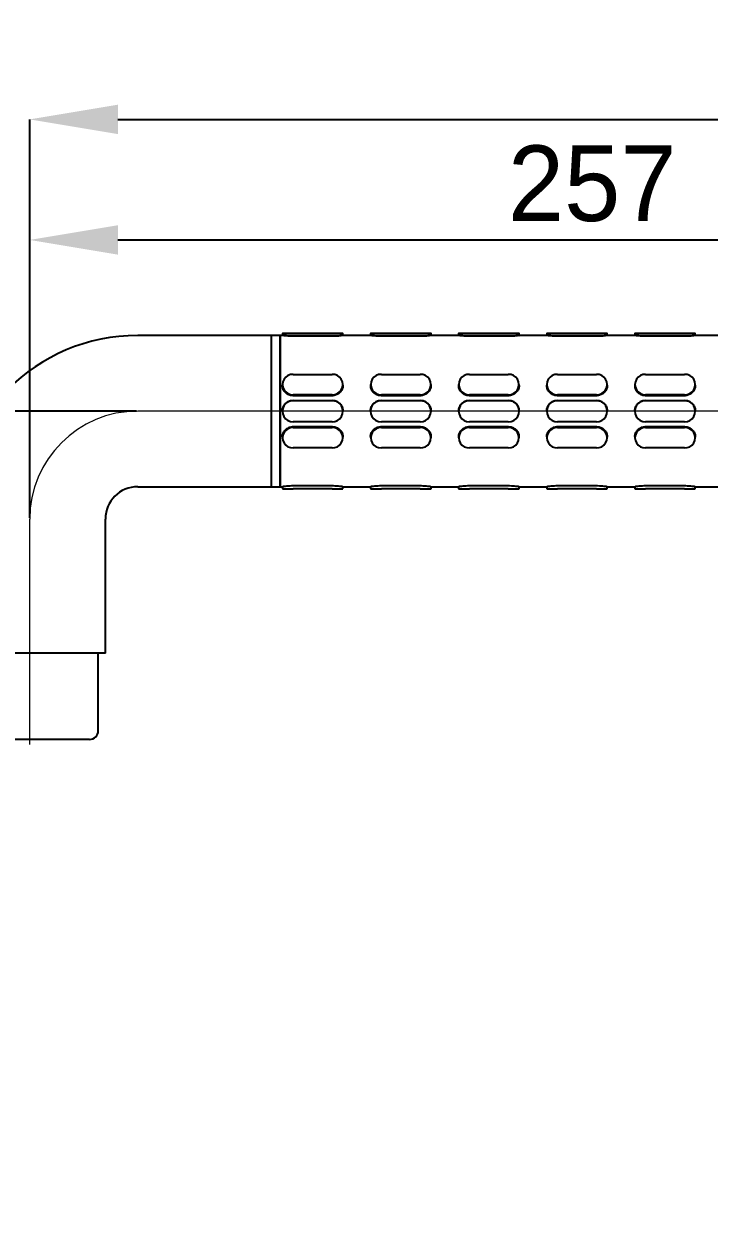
# Model space of a CAD drawing. Extents: x 72 to 1049, y 29 to 427.
# Drawn here: x 104.2 to 135.9, y 169.1 to 224.1 of the extents above; entities that cross this region are included whole.
import ezdxf

# ---------------------------------------------------------------- set-up
doc = ezdxf.new("R2010")
doc.units = 0
doc.header["$LTSCALE"] = 23.1
doc.header["$MEASUREMENT"] = 0
doc.linetypes.add('CENTERX2', pattern=[20.32, 12.7, -2.54, 2.54, -2.54])
doc.layers.get('0').update_dxf_attribs({"linetype": 'CONTINUOUS'})
doc.layers.get('Defpoints').update_dxf_attribs({"linetype": 'CONTINUOUS'})
doc.layers.add('10', color=7, linetype='CONTINUOUS')
doc.layers.add('中心线层', color=1, linetype='CENTERX2', lineweight=25)
doc.styles.add('SLDTEXTSTYLE0', font='')
doc.styles.get('SLDTEXTSTYLE0').set_extended_font_data('汉仪长仿宋体')
doc.dimstyles.new('SLDDIMSTYLE0', dxfattribs={"dimtxt": 3.5, "dimasz": 4.08, "dimexe": 0, "dimexo": 0.0625, "dimgap": 0.875, "dimtad": 2, "dimdec": 0, "dimlfac": 5, "dimrnd": 1e-09, "dimzin": 12, "dimdsep": 46, "dimtxsty": 'SLDTEXTSTYLE0', "dimsah": 1, "dimcen": 0.09, "dimadec": 0, "dimazin": 3, "dimtfac": 1, "dimtdec": 0, "dimtofl": 0, "dimtmove": 0, "dimatfit": 3, "dimfxl": 0, "dimfrac": 2, "dimtolj": 1, "dimtzin": 12, "dimarcsym": 0})
doc.dimstyles.get("Standard").update_dxf_attribs({"dimtxt": 2.5, "dimasz": 0.18, "dimexe": 0.18, "dimexo": 0.0625, "dimgap": 0.09, "dimtad": 0, "dimtih": 1, "dimtoh": 1, "dimdec": 4, "dimzin": 0, "dimdsep": 46, "dimtxsty": 'Standard', "dimcen": 0.09, "dimadec": 0, "dimazin": 0, "dimtp": 0.001, "dimtm": 0.001, "dimtfac": 0.6, "dimtdec": 4, "dimtofl": 0, "dimtmove": 0, "dimatfit": 0, "dimfxl": 0, "dimtolj": 1, "dimtzin": 0, "dimarcsym": 0})

# ---------------------------------------------------------------- blocks, each defined once
blk = doc.blocks.new('*D23')
at = {"layer": '10', "color": 0, "lineweight": -2}
for p, q in [((104.483, 201.244), (104.483, 219.688)), ((108.563, 219.688), (210.803, 219.688)), ((214.883, 213.944), (214.883, 219.688))]:
    blk.add_line(p, q, dxfattribs=at)
at = {"layer": '10', "color": 0}
for points in [[(108.563, 220.368), (108.563, 219.008), (104.483, 219.688)], [(210.803, 219.008), (210.803, 220.368), (214.883, 219.688)]]:
    blk.add_solid(points, dxfattribs=at)
at = {"layer": 'Defpoints', "color": 0}
for p in [(214.883, 219.688), (214.883, 213.882), (104.483, 201.182)]:
    blk.add_point(p, dxfattribs=at)
at = {"layer": '10', "color": 0, "insert": (157.265, 224.063), "char_height": 3.5, "attachment_point": 2, "style": 'SLDTEXTSTYLE0'}
blk.add_mtext('\\A1;550', dxfattribs=at)
blk = doc.blocks.new('*D24')
at = {"layer": '10', "color": 0, "lineweight": -2}
for p, q in [((109.421, 206.182), (90.542, 206.182)), ((90.542, 202.102), (90.542, 70.262)), ((148.121, 66.182), (90.542, 66.182))]:
    blk.add_line(p, q, dxfattribs=at)
at = {"layer": '10', "color": 0}
for points in [[(91.222, 202.102), (89.862, 202.102), (90.542, 206.182)], [(89.862, 70.262), (91.222, 70.262), (90.542, 66.182)]]:
    blk.add_solid(points, dxfattribs=at)
at = {"layer": 'Defpoints', "color": 0}
for p in [(109.483, 206.182), (90.542, 66.182), (148.183, 66.182)]:
    blk.add_point(p, dxfattribs=at)
at = {"layer": '10', "color": 0, "insert": (86.167, 139.813), "char_height": 3.5, "attachment_point": 2, "rotation": 90, "style": 'SLDTEXTSTYLE0'}
blk.add_mtext('\\A1;700', dxfattribs=at)
blk = doc.blocks.new('*D25')
at = {"layer": '10', "color": 0, "lineweight": -2}
for p, q in [((104.483, 201.244), (104.483, 214.107)), ((108.563, 214.107), (151.803, 214.107)), ((155.883, 206.53), (155.883, 214.107))]:
    blk.add_line(p, q, dxfattribs=at)
at = {"layer": '10', "color": 0}
for points in [[(108.563, 214.787), (108.563, 213.427), (104.483, 214.107)], [(151.803, 213.427), (151.803, 214.787), (155.883, 214.107)]]:
    blk.add_solid(points, dxfattribs=at)
at = {"layer": 'Defpoints', "color": 0}
for p in [(155.883, 214.107), (155.883, 206.468), (104.483, 201.182)]:
    blk.add_point(p, dxfattribs=at)
at = {"layer": '10', "color": 0, "insert": (130.528, 218.482), "char_height": 3.5, "attachment_point": 2, "style": 'SLDTEXTSTYLE0'}
blk.add_mtext('\\A1;257', dxfattribs=at)
blk = doc.blocks.new('*D31')
at = {"color": 0, "lineweight": -2}
for p, q in [((108.421, 206.182), (76.024, 206.182)), ((77.024, 202.182), (77.024, 194.982)), ((103.54, 190.982), (76.024, 190.982))]:
    blk.add_line(p, q, dxfattribs=at)
at = {"color": 0}
for points in [[(77.691, 202.182), (76.358, 202.182), (77.024, 206.182)], [(76.358, 194.982), (77.691, 194.982), (77.024, 190.982)]]:
    blk.add_solid(points, dxfattribs=at)
at = {"layer": 'Defpoints', "color": 0}
for p in [(109.421, 206.182), (77.024, 190.982), (104.54, 190.982)]:
    blk.add_point(p, dxfattribs=at)
at = {"color": 0, "insert": (74.274, 198.582), "char_height": 3.5, "attachment_point": 5, "rotation": 90}
blk.add_mtext('\\A1;76', dxfattribs=at)

msp = doc.modelspace()

# ---------------------------------------------------------------- linework, layer by layer
at = {"color": 7, "linetype": 'Continuous', "lineweight": 25}
for p, q in [((115.68306, 209.68186), (109.48306, 209.68186)), ((116.08306, 209.68186), (115.68306, 209.68186)), ((115.68306, 206.18186), (115.68306, 209.68186)), ((115.68306, 202.68186), (115.68306, 209.68186)), ((116.18922, 209.68186), (116.08306, 209.68186)), ((116.08306, 209.68186), (116.08306, 202.68186)), ((116.08306, 202.68186), (116.08306, 209.68186)), ((116.18306, 209.78186), (116.18306, 209.68097)), ((116.68306, 209.78211), (118.48306, 209.78211)), ((118.48306, 209.7816), (116.68306, 209.7816)), ((118.48306, 209.64571), (116.68306, 209.64571)), ((120.26922, 209.68186), (118.9767, 209.68186)), ((118.98306, 209.68097), (118.98306, 209.78186)), ((120.26306, 209.78186), (120.26306, 209.68097)), ((120.76306, 209.78211), (122.56306, 209.78211)), ((122.56306, 209.7816), (120.76306, 209.7816)), ((122.56306, 209.64571), (120.76306, 209.64571)), ((124.34922, 209.68186), (123.0567, 209.68186)), ((123.06306, 209.68097), (123.06306, 209.78186)), ((124.34306, 209.78186), (124.34306, 209.68097)), ((124.84306, 209.78211), (126.64306, 209.78211)), ((126.64306, 209.7816), (124.84306, 209.7816)), ((126.64306, 209.64571), (124.84306, 209.64571)), ((128.42922, 209.68186), (127.1367, 209.68186)), ((127.14306, 209.68097), (127.14306, 209.78186)), ((128.42306, 209.78186), (128.42306, 209.68097)), ((128.92306, 209.78211), (130.72306, 209.78211)), ((130.72306, 209.7816), (128.92306, 209.7816)), ((130.72306, 209.64571), (128.92306, 209.64571)), ((132.50922, 209.68186), (131.2167, 209.68186)), ((131.22306, 209.68097), (131.22306, 209.78186)), ((132.50306, 209.78186), (132.50306, 209.68097)), ((133.00306, 209.78211), (134.80306, 209.78211)), ((134.80306, 209.7816), (133.00306, 209.7816)), ((134.80306, 209.64571), (133.00306, 209.64571)), ((136.58922, 209.68186), (135.2967, 209.68186)), ((135.30306, 209.68097), (135.30306, 209.78186)), ((116.68306, 207.88135), (118.48306, 207.88135)), ((120.76306, 207.88135), (122.56306, 207.88135)), ((124.84306, 207.88135), (126.64306, 207.88135)), ((128.92306, 207.88135), (130.72306, 207.88135)), ((133.00306, 207.88135), (134.80306, 207.88135)), ((116.18306, 207.41142), (116.18306, 207.37696)), ((118.48306, 206.94148), (116.68306, 206.94148)), ((118.48306, 206.89507), (116.68306, 206.89507)), ((118.98306, 207.37696), (118.98306, 207.41142)), ((120.26306, 207.41142), (120.26306, 207.37696)), ((122.56306, 206.94148), (120.76306, 206.94148)), ((122.56306, 206.89507), (120.76306, 206.89507)), ((123.06306, 207.37696), (123.06306, 207.41142)), ((124.34306, 207.41142), (124.34306, 207.37696)), ((126.64306, 206.94148), (124.84306, 206.94148)), ((126.64306, 206.89507), (124.84306, 206.89507)), ((127.14306, 207.37696), (127.14306, 207.41142)), ((128.42306, 207.41142), (128.42306, 207.37696)), ((130.72306, 206.94148), (128.92306, 206.94148)), ((130.72306, 206.89507), (128.92306, 206.89507)), ((131.22306, 207.37696), (131.22306, 207.41142)), ((132.50306, 207.41142), (132.50306, 207.37696)), ((134.80306, 206.94148), (133.00306, 206.94148)), ((134.80306, 206.89507), (133.00306, 206.89507)), ((135.30306, 207.37696), (135.30306, 207.41142)), ((116.68306, 206.6801), (118.48306, 206.6801)), ((116.68306, 206.68004), (118.48306, 206.68004)), ((120.76306, 206.6801), (122.56306, 206.6801)), ((120.76306, 206.68004), (122.56306, 206.68004)), ((124.84306, 206.6801), (126.64306, 206.6801)), ((124.84306, 206.68004), (126.64306, 206.68004)), ((128.92306, 206.6801), (130.72306, 206.6801)), ((128.92306, 206.68004), (130.72306, 206.68004)), ((133.00306, 206.6801), (134.80306, 206.6801)), ((133.00306, 206.68004), (134.80306, 206.68004)), ((115.68306, 202.68186), (115.68306, 206.18186)), ((116.18306, 206.18009), (116.18306, 206.18004)), ((118.98306, 206.18004), (118.98306, 206.18009)), ((120.26306, 206.18009), (120.26306, 206.18004)), ((123.06306, 206.18004), (123.06306, 206.18009)), ((124.34306, 206.18009), (124.34306, 206.18004)), ((127.14306, 206.18004), (127.14306, 206.18009)), ((128.42306, 206.18009), (128.42306, 206.18004)), ((131.22306, 206.18004), (131.22306, 206.18009)), ((132.50306, 206.18009), (132.50306, 206.18004)), ((135.30306, 206.18004), (135.30306, 206.18009)), ((118.48306, 205.68004), (116.68306, 205.68004)), ((116.68306, 205.46518), (118.48306, 205.46518)), ((116.68306, 205.41863), (118.48306, 205.41863)), ((122.56306, 205.68004), (120.76306, 205.68004)), ((120.76306, 205.46518), (122.56306, 205.46518)), ((120.76306, 205.41863), (122.56306, 205.41863)), ((126.64306, 205.68004), (124.84306, 205.68004)), ((124.84306, 205.46518), (126.64306, 205.46518)), ((124.84306, 205.41863), (126.64306, 205.41863)), ((130.72306, 205.68004), (128.92306, 205.68004)), ((128.92306, 205.46518), (130.72306, 205.46518)), ((128.92306, 205.41863), (130.72306, 205.41863)), ((134.80306, 205.68004), (133.00306, 205.68004)), ((133.00306, 205.46518), (134.80306, 205.46518)), ((133.00306, 205.41863), (134.80306, 205.41863)), ((116.18306, 204.98342), (116.18306, 204.94887)), ((118.98306, 204.94887), (118.98306, 204.98342)), ((120.26306, 204.98342), (120.26306, 204.94887)), ((123.06306, 204.94887), (123.06306, 204.98342)), ((124.34306, 204.98342), (124.34306, 204.94887)), ((127.14306, 204.94887), (127.14306, 204.98342)), ((128.42306, 204.98342), (128.42306, 204.94887)), ((131.22306, 204.94887), (131.22306, 204.98342)), ((132.50306, 204.98342), (132.50306, 204.94887)), ((135.30306, 204.94887), (135.30306, 204.98342)), ((118.48306, 204.47911), (116.68306, 204.47911)), ((122.56306, 204.47911), (120.76306, 204.47911)), ((126.64306, 204.47911), (124.84306, 204.47911)), ((130.72306, 204.47911), (128.92306, 204.47911)), ((134.80306, 204.47911), (133.00306, 204.47911)), ((109.48306, 202.68186), (115.68306, 202.68186)), ((115.68306, 202.68186), (116.08306, 202.68186)), ((116.08306, 202.68186), (116.18942, 202.68186)), ((116.18306, 202.68274), (116.18306, 202.58186)), ((118.48306, 202.7175), (116.68306, 202.7175)), ((118.48306, 202.5816), (116.68306, 202.5816)), ((118.9769, 202.68186), (120.26942, 202.68186)), ((118.98306, 202.58186), (118.98306, 202.68274)), ((120.26306, 202.68274), (120.26306, 202.58186)), ((122.56306, 202.7175), (120.76306, 202.7175)), ((122.56306, 202.5816), (120.76306, 202.5816)), ((123.0569, 202.68186), (124.34942, 202.68186)), ((123.06306, 202.58186), (123.06306, 202.68274)), ((124.34306, 202.68274), (124.34306, 202.58186)), ((126.64306, 202.7175), (124.84306, 202.7175)), ((126.64306, 202.5816), (124.84306, 202.5816)), ((127.1369, 202.68186), (128.42942, 202.68186)), ((127.14306, 202.58186), (127.14306, 202.68274)), ((128.42306, 202.68274), (128.42306, 202.58186)), ((130.72306, 202.7175), (128.92306, 202.7175)), ((130.72306, 202.5816), (128.92306, 202.5816)), ((131.2169, 202.68186), (132.50942, 202.68186)), ((131.22306, 202.58186), (131.22306, 202.68274)), ((132.50306, 202.68274), (132.50306, 202.58186)), ((134.80306, 202.7175), (133.00306, 202.7175)), ((134.80306, 202.5816), (133.00306, 202.5816)), ((135.2969, 202.68186), (136.58942, 202.68186)), ((135.30306, 202.58186), (135.30306, 202.68274)), ((107.98306, 194.98186), (107.98306, 201.18186)), ((104.48306, 194.98186), (100.98306, 194.98186)), ((107.98306, 194.98186), (104.48306, 194.98186)), ((107.65306, 191.38186), (107.65306, 194.98186)), ((107.25306, 190.98186), (101.82744, 190.98186))]:
    msp.add_line(p, q, dxfattribs=at)
at = {"color": 7, "linetype": 'Continuous', "lineweight": 25, "flags": 128}
for points in [[(116.68306, 209.7816), (116.49172, 209.78162), (116.32951, 209.78168), (116.22112, 209.78176), (116.18306, 209.78186), (116.22112, 209.78195), (116.32951, 209.78204), (116.49172, 209.78209), (116.68306, 209.78211)], [(118.48306, 209.78211), (118.6744, 209.78209), (118.83661, 209.78204), (118.945, 209.78195), (118.98306, 209.78186), (118.945, 209.78176), (118.83661, 209.78168), (118.6744, 209.78162), (118.48306, 209.7816)], [(120.76306, 209.7816), (120.57172, 209.78162), (120.40951, 209.78168), (120.30112, 209.78176), (120.26306, 209.78186), (120.30112, 209.78195), (120.40951, 209.78204), (120.57172, 209.78209), (120.76306, 209.78211)], [(122.56306, 209.78211), (122.7544, 209.78209), (122.91661, 209.78204), (123.025, 209.78195), (123.06306, 209.78186), (123.025, 209.78176), (122.91661, 209.78168), (122.7544, 209.78162), (122.56306, 209.7816)], [(124.84306, 209.7816), (124.65172, 209.78162), (124.48951, 209.78168), (124.38112, 209.78176), (124.34306, 209.78186), (124.38112, 209.78195), (124.48951, 209.78204), (124.65172, 209.78209), (124.84306, 209.78211)], [(126.64306, 209.78211), (126.8344, 209.78209), (126.99661, 209.78204), (127.105, 209.78195), (127.14306, 209.78186), (127.105, 209.78176), (126.99661, 209.78168), (126.8344, 209.78162), (126.64306, 209.7816)], [(128.92306, 209.7816), (128.73172, 209.78162), (128.56951, 209.78168), (128.46112, 209.78176), (128.42306, 209.78186), (128.46112, 209.78195), (128.56951, 209.78204), (128.73172, 209.78209), (128.92306, 209.78211)], [(130.72306, 209.78211), (130.9144, 209.78209), (131.07661, 209.78204), (131.185, 209.78195), (131.22306, 209.78186), (131.185, 209.78176), (131.07661, 209.78168), (130.9144, 209.78162), (130.72306, 209.7816)], [(133.00306, 209.7816), (132.81172, 209.78162), (132.64951, 209.78168), (132.54112, 209.78176), (132.50306, 209.78186), (132.54112, 209.78195), (132.64951, 209.78204), (132.81172, 209.78209), (133.00306, 209.78211)], [(134.80306, 209.78211), (134.9944, 209.78209), (135.15661, 209.78204), (135.265, 209.78195), (135.30306, 209.78186), (135.265, 209.78176), (135.15661, 209.78168), (134.9944, 209.78162), (134.80306, 209.7816)]]:
    msp.add_lwpolyline(points, dxfattribs=at)
at = {"color": 7, "linetype": 'Continuous', "lineweight": 25}
for centre, radius, start, end in [((109.48306, 201.18186), 8.5, 90, 180), ((116.65959, 207.41142), 0.47052, 87.140993, 272.859007), ((118.50653, 207.41142), 0.47052, 267.140993, 92.859007), ((120.73959, 207.41142), 0.47052, 87.140993, 272.859007), ((122.58653, 207.41142), 0.47052, 267.140993, 92.859007), ((124.81959, 207.41142), 0.47052, 87.140993, 272.859007), ((126.66653, 207.41142), 0.47052, 267.140993, 92.859007), ((128.89959, 207.41142), 0.47052, 87.140993, 272.859007), ((130.74653, 207.41142), 0.47052, 267.140993, 92.859007), ((132.97959, 207.41142), 0.47052, 87.140993, 272.859007), ((134.82653, 207.41142), 0.47052, 267.140993, 92.859007), ((116.68306, 206.18004), 0.5, 89.999994, 270.000006), ((118.48306, 206.18004), 0.5, 269.999994, 90.000006), ((120.76306, 206.18004), 0.5, 89.999994, 270.000006), ((122.56306, 206.18004), 0.5, 269.999994, 90.000006), ((124.84306, 206.18004), 0.5, 89.999994, 270.000006), ((126.64306, 206.18004), 0.5, 269.999994, 90.000006), ((128.92306, 206.18004), 0.5, 89.999994, 270.000006), ((130.72306, 206.18004), 0.5, 269.999994, 90.000006), ((133.00306, 206.18004), 0.5, 89.999994, 270.000006), ((134.80306, 206.18004), 0.5, 269.999994, 90.000006), ((116.65946, 204.94887), 0.47035, 87.124015, 272.875985), ((118.50666, 204.94887), 0.47035, 267.124015, 92.875985), ((120.73946, 204.94887), 0.47035, 87.124015, 272.875985), ((122.58666, 204.94887), 0.47035, 267.124015, 92.875985), ((124.81946, 204.94887), 0.47035, 87.124015, 272.875985), ((126.66666, 204.94887), 0.47035, 267.124015, 92.875985), ((128.89946, 204.94887), 0.47035, 87.124015, 272.875985), ((130.74666, 204.94887), 0.47035, 267.124015, 92.875985), ((132.97946, 204.94887), 0.47035, 87.124015, 272.875985), ((134.82666, 204.94887), 0.47035, 267.124015, 92.875985), ((109.48306, 201.18186), 1.5, 90, 180), ((116.55806, 449.54646), 246.96488, 269.9130001, 270.029), ((118.60806, 449.54646), 246.96488, 269.971, 270.0869999), ((120.63806, 449.54646), 246.96488, 269.9130001, 270.029), ((122.68806, 449.54646), 246.96488, 269.971, 270.0869999), ((124.71806, 449.54646), 246.96488, 269.9130001, 270.029), ((126.76806, 449.54646), 246.96488, 269.971, 270.0869999), ((128.79806, 449.54646), 246.96488, 269.9130001, 270.029), ((130.84806, 449.54646), 246.96488, 269.971, 270.0869999), ((132.87806, 449.54646), 246.96488, 269.9130001, 270.029), ((134.92806, 449.54646), 246.96488, 269.971, 270.0869999), ((107.25306, 191.38186), 0.4, 270, 0)]:
    msp.add_arc(centre, radius, start, end, dxfattribs=at)
for points, knots in [([(116.68306, 209.64571), (116.62719, 209.64652), (116.51545, 209.64814), (116.366, 209.65951), (116.25365, 209.6719), (116.18913, 209.68091), (116.18919, 209.68097), (116.18922, 209.68099)], [0, 0, 0, 0, 0.21286125, 0.42566962, 0.63984786, 0.85493985, 1, 1, 1, 1]), ([(118.9767, 209.68096), (118.97851, 209.6812), (118.98559, 209.68217), (118.94033, 209.67565), (118.84565, 209.66404), (118.70625, 209.6518), (118.5776, 209.64619), (118.50225, 209.6458), (118.48306, 209.64571)], [0, 0, 0, 0, 0.07301254, 0.28489077, 0.49751808, 0.71203637, 0.92667494, 1, 1, 1, 1]), ([(120.76306, 209.64571), (120.70719, 209.64652), (120.59545, 209.64814), (120.446, 209.65951), (120.33365, 209.6719), (120.26913, 209.68091), (120.26919, 209.68097), (120.26922, 209.68099)], [0, 0, 0, 0, 0.21286125, 0.42566962, 0.63984786, 0.85493985, 1, 1, 1, 1]), ([(123.0567, 209.68096), (123.05851, 209.6812), (123.06559, 209.68217), (123.02033, 209.67565), (122.92565, 209.66404), (122.78625, 209.6518), (122.6576, 209.64619), (122.58225, 209.6458), (122.56306, 209.64571)], [0, 0, 0, 0, 0.07301254, 0.28489077, 0.49751808, 0.71203637, 0.92667494, 1, 1, 1, 1]), ([(124.84306, 209.64571), (124.78719, 209.64652), (124.67545, 209.64814), (124.526, 209.65951), (124.41365, 209.6719), (124.34913, 209.68091), (124.34919, 209.68097), (124.34922, 209.68099)], [0, 0, 0, 0, 0.21286125, 0.42566962, 0.63984786, 0.85493985, 1, 1, 1, 1]), ([(127.1367, 209.68096), (127.13851, 209.6812), (127.14559, 209.68217), (127.10033, 209.67565), (127.00565, 209.66404), (126.86625, 209.6518), (126.7376, 209.64619), (126.66225, 209.6458), (126.64306, 209.64571)], [0, 0, 0, 0, 0.07301254, 0.28489077, 0.49751808, 0.71203637, 0.92667494, 1, 1, 1, 1]), ([(128.92306, 209.64571), (128.86719, 209.64652), (128.75545, 209.64814), (128.606, 209.65951), (128.49365, 209.6719), (128.42913, 209.68091), (128.42919, 209.68097), (128.42922, 209.68099)], [0, 0, 0, 0, 0.21286125, 0.42566962, 0.63984786, 0.85493985, 1, 1, 1, 1]), ([(131.2167, 209.68096), (131.21851, 209.6812), (131.22559, 209.68217), (131.18033, 209.67565), (131.08565, 209.66404), (130.94625, 209.6518), (130.8176, 209.64619), (130.74225, 209.6458), (130.72306, 209.64571)], [0, 0, 0, 0, 0.07301254, 0.28489077, 0.49751808, 0.71203637, 0.92667494, 1, 1, 1, 1]), ([(133.00306, 209.64571), (132.94719, 209.64652), (132.83545, 209.64814), (132.686, 209.65951), (132.57365, 209.6719), (132.50913, 209.68091), (132.50919, 209.68097), (132.50922, 209.68099)], [0, 0, 0, 0, 0.21286125, 0.42566962, 0.63984786, 0.85493985, 1, 1, 1, 1]), ([(135.2967, 209.68096), (135.29851, 209.6812), (135.30559, 209.68217), (135.26033, 209.67565), (135.16565, 209.66404), (135.02625, 209.6518), (134.8976, 209.64619), (134.82225, 209.6458), (134.80306, 209.64571)], [0, 0, 0, 0, 0.07301254, 0.28489077, 0.49751808, 0.71203637, 0.92667494, 1, 1, 1, 1]), ([(116.68306, 206.89507), (116.62719, 206.90049), (116.51545, 206.91132), (116.366, 206.99527), (116.25368, 207.11787), (116.18927, 207.25316), (116.18929, 207.34185), (116.1893, 207.3773)], [0, 0, 0, 0, 0.21324843, 0.42644388, 0.64101168, 0.85649491, 1, 1, 1, 1]), ([(118.97682, 207.37663), (118.97855, 207.35942), (118.98549, 207.29037), (118.94027, 207.16879), (118.84567, 207.03418), (118.70624, 206.93687), (118.5776, 206.89838), (118.50225, 206.89574), (118.48306, 206.89507)], [0, 0, 0, 0, 0.07049632, 0.28294968, 0.49615414, 0.71125472, 0.92647591, 1, 1, 1, 1]), ([(120.76306, 206.89507), (120.70719, 206.90049), (120.59545, 206.91132), (120.446, 206.99527), (120.33368, 207.11787), (120.26927, 207.25316), (120.26929, 207.34185), (120.2693, 207.3773)], [0, 0, 0, 0, 0.21324843, 0.42644388, 0.64101168, 0.85649491, 1, 1, 1, 1]), ([(123.05682, 207.37663), (123.05855, 207.35942), (123.06549, 207.29037), (123.02027, 207.16879), (122.92567, 207.03418), (122.78624, 206.93687), (122.6576, 206.89838), (122.58225, 206.89574), (122.56306, 206.89507)], [0, 0, 0, 0, 0.07049632, 0.28294968, 0.49615414, 0.71125472, 0.92647591, 1, 1, 1, 1]), ([(124.84306, 206.89507), (124.78719, 206.90049), (124.67545, 206.91132), (124.526, 206.99527), (124.41368, 207.11787), (124.34927, 207.25316), (124.34929, 207.34185), (124.3493, 207.3773)], [0, 0, 0, 0, 0.21324843, 0.42644388, 0.64101168, 0.85649491, 1, 1, 1, 1]), ([(127.13682, 207.37663), (127.13855, 207.35942), (127.14549, 207.29037), (127.10027, 207.16879), (127.00567, 207.03418), (126.86624, 206.93687), (126.7376, 206.89838), (126.66225, 206.89574), (126.64306, 206.89507)], [0, 0, 0, 0, 0.07049632, 0.28294968, 0.49615414, 0.71125472, 0.92647591, 1, 1, 1, 1]), ([(128.92306, 206.89507), (128.86719, 206.90049), (128.75545, 206.91132), (128.606, 206.99527), (128.49368, 207.11787), (128.42927, 207.25316), (128.42929, 207.34185), (128.4293, 207.3773)], [0, 0, 0, 0, 0.21324843, 0.42644388, 0.64101168, 0.85649491, 1, 1, 1, 1]), ([(131.21682, 207.37663), (131.21855, 207.35942), (131.22549, 207.29037), (131.18027, 207.16879), (131.08567, 207.03418), (130.94624, 206.93687), (130.8176, 206.89838), (130.74225, 206.89574), (130.72306, 206.89507)], [0, 0, 0, 0, 0.07049632, 0.28294968, 0.49615414, 0.71125472, 0.92647591, 1, 1, 1, 1]), ([(133.00306, 206.89507), (132.94719, 206.90049), (132.83545, 206.91132), (132.686, 206.99527), (132.57368, 207.11787), (132.50927, 207.25316), (132.50929, 207.34185), (132.5093, 207.3773)], [0, 0, 0, 0, 0.21324843, 0.42644388, 0.64101168, 0.85649491, 1, 1, 1, 1]), ([(135.29682, 207.37663), (135.29855, 207.35942), (135.30549, 207.29037), (135.26027, 207.16879), (135.16567, 207.03418), (135.02624, 206.93687), (134.8976, 206.89838), (134.82225, 206.89574), (134.80306, 206.89507)], [0, 0, 0, 0, 0.07049632, 0.28294968, 0.49615414, 0.71125472, 0.92647591, 1, 1, 1, 1]), ([(116.1893, 206.18044), (116.18757, 206.19884), (116.18063, 206.27266), (116.22584, 206.39968), (116.32045, 206.53872), (116.45988, 206.63784), (116.58852, 206.67675), (116.66387, 206.67942), (116.68306, 206.6801)], [0, 0, 0, 0, 0.07049632, 0.28294968, 0.49615414, 0.71125472, 0.92647591, 1, 1, 1, 1]), ([(118.48306, 206.6801), (118.53893, 206.67463), (118.65067, 206.66369), (118.80012, 206.57849), (118.91244, 206.45251), (118.97685, 206.3118), (118.97683, 206.21745), (118.97682, 206.17973)], [0, 0, 0, 0, 0.21324843, 0.42644388, 0.64101168, 0.85649491, 1, 1, 1, 1]), ([(120.2693, 206.18044), (120.26757, 206.19884), (120.26063, 206.27266), (120.30584, 206.39968), (120.40045, 206.53872), (120.53988, 206.63784), (120.66852, 206.67675), (120.74387, 206.67942), (120.76306, 206.6801)], [0, 0, 0, 0, 0.07049632, 0.28294968, 0.49615414, 0.71125472, 0.92647591, 1, 1, 1, 1]), ([(122.56306, 206.6801), (122.61893, 206.67463), (122.73067, 206.66369), (122.88012, 206.57849), (122.99244, 206.45251), (123.05685, 206.3118), (123.05683, 206.21745), (123.05682, 206.17973)], [0, 0, 0, 0, 0.21324843, 0.42644388, 0.64101168, 0.85649491, 1, 1, 1, 1]), ([(124.3493, 206.18044), (124.34757, 206.19884), (124.34063, 206.27266), (124.38584, 206.39968), (124.48045, 206.53872), (124.61988, 206.63784), (124.74852, 206.67675), (124.82387, 206.67942), (124.84306, 206.6801)], [0, 0, 0, 0, 0.07049632, 0.28294968, 0.49615414, 0.71125472, 0.92647591, 1, 1, 1, 1]), ([(126.64306, 206.6801), (126.69893, 206.67463), (126.81067, 206.66369), (126.96012, 206.57849), (127.07244, 206.45251), (127.13685, 206.3118), (127.13683, 206.21745), (127.13682, 206.17973)], [0, 0, 0, 0, 0.21324843, 0.42644388, 0.64101168, 0.85649491, 1, 1, 1, 1]), ([(128.4293, 206.18044), (128.42757, 206.19884), (128.42063, 206.27266), (128.46584, 206.39968), (128.56045, 206.53872), (128.69988, 206.63784), (128.82852, 206.67675), (128.90387, 206.67942), (128.92306, 206.6801)], [0, 0, 0, 0, 0.07049632, 0.28294968, 0.49615414, 0.71125472, 0.92647591, 1, 1, 1, 1]), ([(130.72306, 206.6801), (130.77893, 206.67463), (130.89067, 206.66369), (131.04012, 206.57849), (131.15244, 206.45251), (131.21685, 206.3118), (131.21683, 206.21745), (131.21682, 206.17973)], [0, 0, 0, 0, 0.21324843, 0.42644388, 0.64101168, 0.85649491, 1, 1, 1, 1]), ([(132.5093, 206.18044), (132.50757, 206.19884), (132.50063, 206.27266), (132.54584, 206.39968), (132.64045, 206.53872), (132.77988, 206.63784), (132.90852, 206.67675), (132.98387, 206.67942), (133.00306, 206.6801)], [0, 0, 0, 0, 0.07049632, 0.28294968, 0.49615414, 0.71125472, 0.92647591, 1, 1, 1, 1]), ([(134.80306, 206.6801), (134.85893, 206.67463), (134.97067, 206.66369), (135.12012, 206.57849), (135.23244, 206.45251), (135.29685, 206.3118), (135.29683, 206.21745), (135.29682, 206.17973)], [0, 0, 0, 0, 0.21324843, 0.42644388, 0.64101168, 0.85649491, 1, 1, 1, 1]), ([(116.1893, 204.98376), (116.18757, 205.00096), (116.18063, 205.06998), (116.22584, 205.19152), (116.32045, 205.3261), (116.45988, 205.42339), (116.58852, 205.46186), (116.66387, 205.46451), (116.68306, 205.46518)], [0, 0, 0, 0, 0.07049632, 0.28294968, 0.49615414, 0.71125472, 0.92647591, 1, 1, 1, 1]), ([(118.48306, 205.46518), (118.53893, 205.45976), (118.65067, 205.44893), (118.80012, 205.365), (118.91244, 205.24243), (118.97685, 205.10718), (118.97683, 205.01853), (118.97682, 204.98309)], [0, 0, 0, 0, 0.21324843, 0.42644388, 0.64101168, 0.85649491, 1, 1, 1, 1]), ([(120.2693, 204.98376), (120.26757, 205.00096), (120.26063, 205.06998), (120.30584, 205.19152), (120.40045, 205.3261), (120.53988, 205.42339), (120.66852, 205.46186), (120.74387, 205.46451), (120.76306, 205.46518)], [0, 0, 0, 0, 0.07049632, 0.28294968, 0.49615414, 0.71125472, 0.92647591, 1, 1, 1, 1]), ([(122.56306, 205.46518), (122.61893, 205.45976), (122.73067, 205.44893), (122.88012, 205.365), (122.99244, 205.24243), (123.05685, 205.10718), (123.05683, 205.01853), (123.05682, 204.98309)], [0, 0, 0, 0, 0.21324843, 0.42644388, 0.64101168, 0.85649491, 1, 1, 1, 1]), ([(124.3493, 204.98376), (124.34757, 205.00096), (124.34063, 205.06998), (124.38584, 205.19152), (124.48045, 205.3261), (124.61988, 205.42339), (124.74852, 205.46186), (124.82387, 205.46451), (124.84306, 205.46518)], [0, 0, 0, 0, 0.07049632, 0.28294968, 0.49615414, 0.71125472, 0.92647591, 1, 1, 1, 1]), ([(126.64306, 205.46518), (126.69893, 205.45976), (126.81067, 205.44893), (126.96012, 205.365), (127.07244, 205.24243), (127.13685, 205.10718), (127.13683, 205.01853), (127.13682, 204.98309)], [0, 0, 0, 0, 0.21324843, 0.42644388, 0.64101168, 0.85649491, 1, 1, 1, 1]), ([(128.4293, 204.98376), (128.42757, 205.00096), (128.42063, 205.06998), (128.46584, 205.19152), (128.56045, 205.3261), (128.69988, 205.42339), (128.82852, 205.46186), (128.90387, 205.46451), (128.92306, 205.46518)], [0, 0, 0, 0, 0.07049632, 0.28294968, 0.49615414, 0.71125472, 0.92647591, 1, 1, 1, 1]), ([(130.72306, 205.46518), (130.77893, 205.45976), (130.89067, 205.44893), (131.04012, 205.365), (131.15244, 205.24243), (131.21685, 205.10718), (131.21683, 205.01853), (131.21682, 204.98309)], [0, 0, 0, 0, 0.21324843, 0.42644388, 0.64101168, 0.85649491, 1, 1, 1, 1]), ([(132.5093, 204.98376), (132.50757, 205.00096), (132.50063, 205.06998), (132.54584, 205.19152), (132.64045, 205.3261), (132.77988, 205.42339), (132.90852, 205.46186), (132.98387, 205.46451), (133.00306, 205.46518)], [0, 0, 0, 0, 0.07049632, 0.28294968, 0.49615414, 0.71125472, 0.92647591, 1, 1, 1, 1]), ([(134.80306, 205.46518), (134.85893, 205.45976), (134.97067, 205.44893), (135.12012, 205.365), (135.23244, 205.24243), (135.29685, 205.10718), (135.29683, 205.01853), (135.29682, 204.98309)], [0, 0, 0, 0, 0.21324843, 0.42644388, 0.64101168, 0.85649491, 1, 1, 1, 1]), ([(116.68306, 202.7175), (116.62719, 202.7167), (116.51545, 202.71509), (116.36599, 202.7038), (116.25371, 202.69154), (116.18947, 202.68272), (116.18943, 202.68275), (116.18942, 202.68276)], [0, 0, 0, 0, 0.21382886, 0.4276046, 0.64275643, 0.85882617, 1, 1, 1, 1]), ([(118.9769, 202.68273), (118.97857, 202.68248), (118.98541, 202.68148), (118.94024, 202.68786), (118.84568, 202.6993), (118.70624, 202.71145), (118.5776, 202.71702), (118.50225, 202.71741), (118.48306, 202.7175)], [0, 0, 0, 0, 0.0688026, 0.28164308, 0.49523605, 0.71072857, 0.92634193, 1, 1, 1, 1]), ([(120.76306, 202.7175), (120.70719, 202.7167), (120.59545, 202.71509), (120.44599, 202.7038), (120.33371, 202.69154), (120.26947, 202.68272), (120.26943, 202.68275), (120.26942, 202.68276)], [0, 0, 0, 0, 0.21382886, 0.4276046, 0.64275643, 0.85882617, 1, 1, 1, 1]), ([(123.0569, 202.68273), (123.05857, 202.68248), (123.06541, 202.68148), (123.02024, 202.68786), (122.92568, 202.6993), (122.78624, 202.71145), (122.6576, 202.71702), (122.58225, 202.71741), (122.56306, 202.7175)], [0, 0, 0, 0, 0.0688026, 0.28164308, 0.49523605, 0.71072857, 0.92634193, 1, 1, 1, 1]), ([(124.84306, 202.7175), (124.78719, 202.7167), (124.67545, 202.71509), (124.52599, 202.7038), (124.41371, 202.69154), (124.34947, 202.68272), (124.34943, 202.68275), (124.34942, 202.68276)], [0, 0, 0, 0, 0.21382886, 0.4276046, 0.64275643, 0.85882617, 1, 1, 1, 1]), ([(127.1369, 202.68273), (127.13857, 202.68248), (127.14541, 202.68148), (127.10024, 202.68786), (127.00568, 202.6993), (126.86624, 202.71145), (126.7376, 202.71702), (126.66225, 202.71741), (126.64306, 202.7175)], [0, 0, 0, 0, 0.0688026, 0.28164308, 0.49523605, 0.71072857, 0.92634193, 1, 1, 1, 1]), ([(128.92306, 202.7175), (128.86719, 202.7167), (128.75545, 202.71509), (128.60599, 202.7038), (128.49371, 202.69154), (128.42947, 202.68272), (128.42943, 202.68275), (128.42942, 202.68276)], [0, 0, 0, 0, 0.21382886, 0.4276046, 0.64275643, 0.85882617, 1, 1, 1, 1]), ([(131.2169, 202.68273), (131.21857, 202.68248), (131.22541, 202.68148), (131.18024, 202.68786), (131.08568, 202.6993), (130.94624, 202.71145), (130.8176, 202.71702), (130.74225, 202.71741), (130.72306, 202.7175)], [0, 0, 0, 0, 0.0688026, 0.28164308, 0.49523605, 0.71072857, 0.92634193, 1, 1, 1, 1]), ([(133.00306, 202.7175), (132.94719, 202.7167), (132.83545, 202.71509), (132.68599, 202.7038), (132.57371, 202.69154), (132.50947, 202.68272), (132.50943, 202.68275), (132.50942, 202.68276)], [0, 0, 0, 0, 0.21382886, 0.4276046, 0.64275643, 0.85882617, 1, 1, 1, 1]), ([(135.2969, 202.68273), (135.29857, 202.68248), (135.30541, 202.68148), (135.26024, 202.68786), (135.16568, 202.6993), (135.02624, 202.71145), (134.8976, 202.71702), (134.82225, 202.71741), (134.80306, 202.7175)], [0, 0, 0, 0, 0.0688026, 0.28164308, 0.49523605, 0.71072857, 0.92634193, 1, 1, 1, 1])]:
    msp.add_open_spline(points, degree=3, knots=knots, dxfattribs=at)
at = {"layer": '中心线层', "linetype": 'CENTERX2', "lineweight": 18}
for p, q in [((217.6219, 206.18186), (109.48306, 206.18186)), ((104.48306, 190.74635), (104.48306, 201.18186))]:
    msp.add_line(p, q, dxfattribs=at)
msp.add_arc((109.48306, 201.18186), 5, 90, 180, dxfattribs=at)

# ---------------------------------------------------------------- dimensions: what is measured, and where the dimension line sits
dim = msp.add_linear_dim(base=(77.02428, 190.98186), p1=(109.42056, 206.18186), p2=(104.54025, 190.98186), angle=90, text='76', dimstyle='Standard', override={"dimtxt": 3.5, "dimasz": 4, "dimexe": 1, "dimexo": 1, "dimgap": 1, "dimtad": 1, "dimtih": 0, "dimtoh": 0, "dimlfac": 1, "dimcen": 3.78, "dimtp": 0, "dimtm": 0, "dimtfac": 1, "dimatfit": 3})
dim.commit()
dim.dimension.update_dxf_attribs({"geometry": '*D31', "text_midpoint": (74.27428, 198.58186)})
at = {"layer": '10'}
dim = msp.add_linear_dim(base=(214.88306, 219.68757), p1=(104.48306, 201.18186), p2=(214.88306, 213.88186), text='550', dimstyle='SLDDIMSTYLE0', dxfattribs=at)
dim.commit()
dim.dimension.update_dxf_attribs({"geometry": '*D23', "text_midpoint": (157.26548, 219.68757), "dimtype": 160})
dim = msp.add_linear_dim(base=(155.88306, 214.10654), p1=(104.48306, 201.18186), p2=(155.88306, 206.46772), dimstyle='SLDDIMSTYLE0', dxfattribs=at)
dim.commit()
dim.dimension.update_dxf_attribs({"geometry": '*D25', "text_midpoint": (130.52804, 214.10654), "dimtype": 160})
dim = msp.add_linear_dim(base=(90.54242, 66.18186), p1=(109.48306, 206.18186), p2=(148.18306, 66.18186), angle=90, dimstyle='SLDDIMSTYLE0', dxfattribs=at)
dim.commit()
dim.dimension.update_dxf_attribs({"geometry": '*D24', "text_midpoint": (90.54242, 139.81254), "dimtype": 160})

doc.saveas('drawing.dxf')
